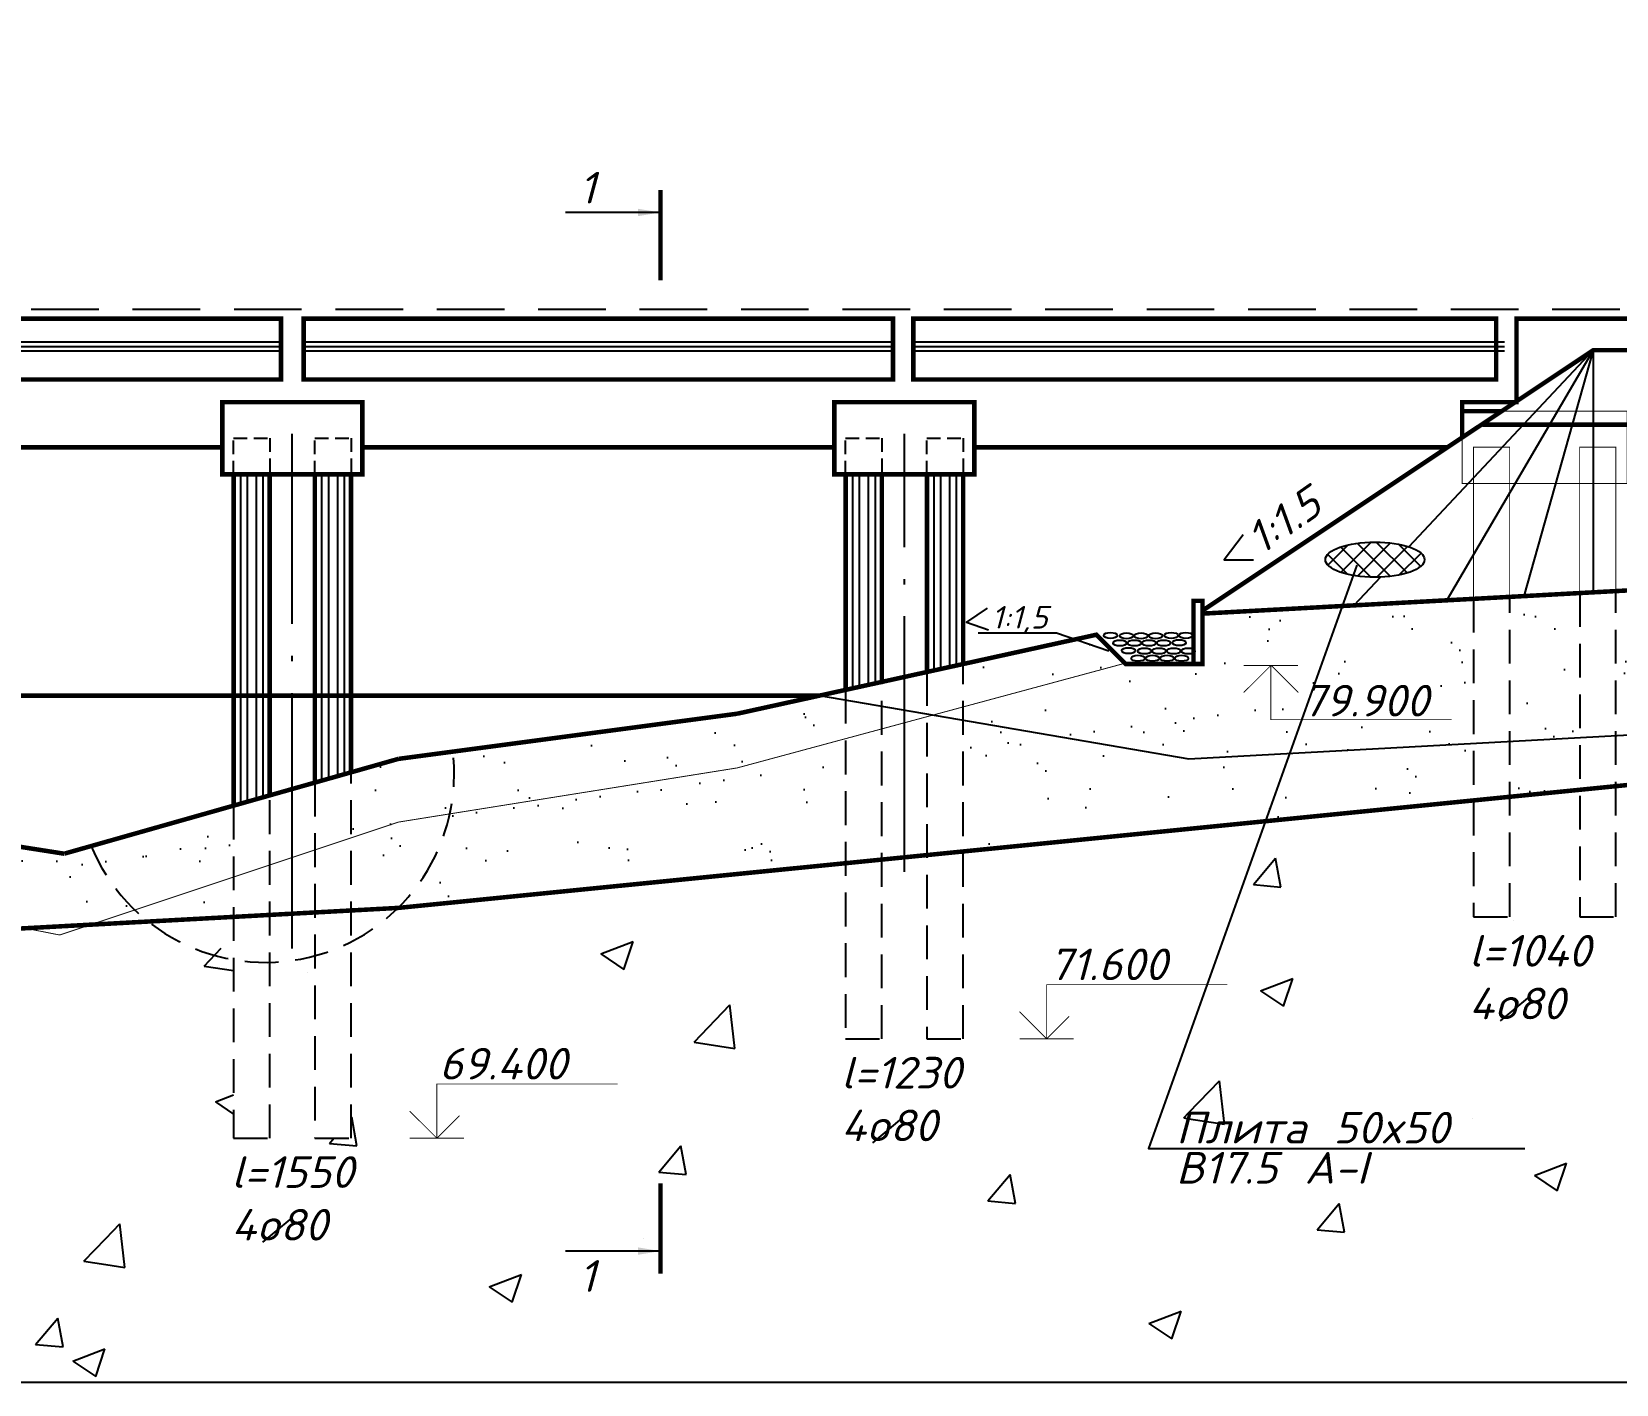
# Model space of a CAD drawing. Extents: x 107 to 891, y -110 to 307.
# Drawn here: x 441.9 to 617.3, y 125.8 to 275.5 of the extents above; entities that cross this region are included whole.
import ezdxf

# ---------------------------------------------------------------- set-up
doc = ezdxf.new("R2010")
doc.units = 0
doc.header["$LTSCALE"] = 1.178451
for name, pattern in [('ACAD_ISO04W100', [30.5, 24, -3, 0.5, -3]), ('DASHED2', [9.525, 6.35, -3.175]), ('HIDDEN', [9.525, 6.35, -3.175]), ('HIDDEN2', [4.7625, 3.175, -1.5875])]:
    doc.linetypes.add(name, pattern=pattern)
doc.layers.get('0').update_dxf_attribs({"linetype": 'CONTINUOUS'})
doc.layers.get('DEFPOINTS').update_dxf_attribs({"linetype": 'CONTINUOUS'})
doc.layers.add('columns', color=7, linetype='CONTINUOUS')
doc.layers.get('0').off()
doc.styles.add('RAZMER', font='txt.shx', dxfattribs={"oblique": 15, "height": 2.5})
doc.styles.get("Standard").update_dxf_attribs({"font": 'txt.shx', "oblique": 15})
doc.linetypes.add('ZIGZAG', pattern='A,0.75,-0.2,[131,ltypeshp.shx,S=0.2,R=180,X=0.2,Y=0],-0.2', length=1.15)
doc.dimstyles.new('ISO-25_WS', dxfattribs={"dimscale": 1.178451, "dimtxt": 2.5, "dimasz": 2.5, "dimexe": 1.25, "dimexo": 0.625, "dimtad": 1, "dimdec": 4, "dimdsep": 46, "dimtxsty": 'Standard', "dimcen": 2.5, "dimadec": 0, "dimazin": 0, "dimtfac": 1, "dimtdec": 4, "dimtmove": 0, "dimatfit": 3, "dimfxl": 1, "dimtolj": 1, "dimtzin": 0, "dimarcsym": 0})
pattern_1 = [(37.5, (0, 6), (-0.32001, 9.788265), [0, -7.7216, 0, -8.636, 0, -8.255]), (7.5, (0, 6), (8.99047, 14.3365), [0, -4.1656, 0, -6.9596, 0, -2.667]), (327.5, (-6.248, 6), (15.81985, 0.02874), [0, -2.54, 0, -9.144, 0, -11.938]), (317.5, (-6.248, 6), (15.27113, 4.45859), [0, -1.27, 0, -5.9944, 0, -6.858])]

# ---------------------------------------------------------------- blocks, each defined once
blk = doc.blocks.new('_OBLIQUE')
at = {"color": 0, "linetype": 'ByBlock'}
blk.add_line((-0.5, -0.5), (0.5, 0.5), dxfattribs=at)
blk = doc.blocks.new('*D9')
at = {"color": 0, "linetype": 'ByBlock'}
for p, q in [((404, 244.375), (404, 262.25)), ((469.5, 244.375), (469.5, 262.25)), ((404, 261), (469.5, 261))]:
    blk.add_line(p, q, dxfattribs=at)
at = {"layer": 'DEFPOINTS', "color": 0, "linetype": 'ByBlock'}
for p in [(469.5, 261), (404, 243.75), (469.5, 243.75)]:
    blk.add_point(p, dxfattribs=at)
at = {"color": 0, "linetype": 'ByBlock', "xscale": 2.5, "yscale": 2.5, "zscale": 2.5, "rotation": 180}
blk.add_blockref('_OBLIQUE', (404, 261), dxfattribs=at)
at = {"color": 0, "linetype": 'ByBlock', "xscale": 2.5, "yscale": 2.5, "zscale": 2.5}
blk.add_blockref('_OBLIQUE', (469.5, 261), dxfattribs=at)
at = {"color": 0, "linetype": 'ByBlock', "insert": (436.75, 262.875), "char_height": 2.5, "attachment_point": 5, "style": 'RAZMER'}
blk.add_mtext('\\A1;1350', dxfattribs=at)
blk = doc.blocks.new('*D10')
at = {"color": 0, "linetype": 'ByBlock'}
for p, q in [((472, 244.375), (472, 262.25)), ((537.25, 244.375), (537.25, 262.25)), ((472, 261), (537.25, 261))]:
    blk.add_line(p, q, dxfattribs=at)
at = {"layer": 'DEFPOINTS', "color": 0, "linetype": 'ByBlock'}
for p in [(537.25, 261), (472, 243.75), (537.25, 243.75)]:
    blk.add_point(p, dxfattribs=at)
at = {"color": 0, "linetype": 'ByBlock', "xscale": 2.5, "yscale": 2.5, "zscale": 2.5, "rotation": 180}
blk.add_blockref('_OBLIQUE', (472, 261), dxfattribs=at)
at = {"color": 0, "linetype": 'ByBlock', "xscale": 2.5, "yscale": 2.5, "zscale": 2.5}
blk.add_blockref('_OBLIQUE', (537.25, 261), dxfattribs=at)
at = {"color": 0, "linetype": 'ByBlock', "insert": (504.625, 262.875), "char_height": 2.5, "attachment_point": 5, "style": 'RAZMER'}
blk.add_mtext('\\A1;1350', dxfattribs=at)
blk = doc.blocks.new('*D11')
at = {"color": 0, "linetype": 'ByBlock'}
for p, q in [((539.5, 244.375), (539.5, 262.25)), ((604, 244.375), (604, 262.25)), ((539.5, 261), (604, 261))]:
    blk.add_line(p, q, dxfattribs=at)
at = {"layer": 'DEFPOINTS', "color": 0, "linetype": 'ByBlock'}
for p in [(604, 261), (539.5, 243.75), (604, 243.75)]:
    blk.add_point(p, dxfattribs=at)
at = {"color": 0, "linetype": 'ByBlock', "xscale": 2.5, "yscale": 2.5, "zscale": 2.5, "rotation": 180}
blk.add_blockref('_OBLIQUE', (539.5, 261), dxfattribs=at)
at = {"color": 0, "linetype": 'ByBlock', "xscale": 2.5, "yscale": 2.5, "zscale": 2.5}
blk.add_blockref('_OBLIQUE', (604, 261), dxfattribs=at)
at = {"color": 0, "linetype": 'ByBlock', "insert": (571.75, 262.875), "char_height": 2.5, "attachment_point": 5, "style": 'RAZMER'}
blk.add_mtext('\\A1;1350', dxfattribs=at)
blk = doc.blocks.new('*D12')
at = {"color": 0, "linetype": 'ByBlock'}
for p, q in [((606.25, 238.375), (606.25, 256.25)), ((623.75, 238.375), (623.75, 256.25)), ((606.25, 255), (623.75, 255))]:
    blk.add_line(p, q, dxfattribs=at)
at = {"layer": 'DEFPOINTS', "color": 0, "linetype": 'ByBlock'}
for p in [(623.75, 255), (606.25, 237.75), (623.75, 237.75)]:
    blk.add_point(p, dxfattribs=at)
at = {"color": 0, "linetype": 'ByBlock', "xscale": 2.5, "yscale": 2.5, "zscale": 2.5, "rotation": 180}
blk.add_blockref('_OBLIQUE', (606.25, 255), dxfattribs=at)
at = {"color": 0, "linetype": 'ByBlock', "xscale": 2.5, "yscale": 2.5, "zscale": 2.5}
blk.add_blockref('_OBLIQUE', (623.75, 255), dxfattribs=at)
at = {"color": 0, "linetype": 'ByBlock', "insert": (615, 256.875), "char_height": 2.5, "attachment_point": 5, "style": 'RAZMER'}
blk.add_mtext('\\A1;350', dxfattribs=at)
blk = doc.blocks.new('*D13')
at = {"color": 0, "linetype": 'ByBlock'}
for p, q in [((182, 238.375), (182, 267.25)), ((623.75, 238.375), (623.75, 267.25)), ((182, 266), (623.75, 266))]:
    blk.add_line(p, q, dxfattribs=at)
at = {"layer": 'DEFPOINTS', "color": 0, "linetype": 'ByBlock'}
for p in [(623.75, 266), (182, 237.75), (623.75, 237.75)]:
    blk.add_point(p, dxfattribs=at)
at = {"color": 0, "linetype": 'ByBlock', "xscale": 2.5, "yscale": 2.5, "zscale": 2.5, "rotation": 180}
blk.add_blockref('_OBLIQUE', (182, 266), dxfattribs=at)
at = {"color": 0, "linetype": 'ByBlock', "xscale": 2.5, "yscale": 2.5, "zscale": 2.5}
blk.add_blockref('_OBLIQUE', (623.75, 266), dxfattribs=at)
at = {"color": 0, "linetype": 'ByBlock', "insert": (402.875, 267.875), "char_height": 2.5, "attachment_point": 5, "style": 'RAZMER'}
blk.add_mtext('\\A1;8835', dxfattribs=at)
blk = doc.blocks.new('*D17')
at = {"color": 0, "linetype": 'ByBlock'}
for p, q in [((563, 198.875), (563, 192.75)), ((570.5, 198.875), (570.5, 192.75)), ((563, 194), (570.5, 194))]:
    blk.add_line(p, q, dxfattribs=at)
at = {"layer": 'DEFPOINTS', "color": 0, "linetype": 'ByBlock'}
for p in [(563, 199.5), (570.5, 199.5), (570.5, 194)]:
    blk.add_point(p, dxfattribs=at)
at = {"color": 0, "linetype": 'ByBlock', "xscale": 2.5, "yscale": 2.5, "zscale": 2.5, "rotation": 180}
blk.add_blockref('_OBLIQUE', (563, 194), dxfattribs=at)
at = {"color": 0, "linetype": 'ByBlock', "xscale": 2.5, "yscale": 2.5, "zscale": 2.5}
blk.add_blockref('_OBLIQUE', (570.5, 194), dxfattribs=at)
at = {"color": 0, "linetype": 'ByBlock', "insert": (566.75, 195.875), "char_height": 2.5, "attachment_point": 5, "style": 'RAZMER'}
blk.add_mtext('\\A1;150', dxfattribs=at)
blk = doc.blocks.new('*D18')
at = {"color": 0, "linetype": 'ByBlock'}
for p, q in [((570.5, 212.5), (559.94, 212.5)), ((570.5, 207.12), (570.5, 213.75)), ((571.5, 212.5), (570.5, 212.5)), ((571.5, 207.12), (571.5, 213.75)), ((571.5, 212.5), (574, 212.5))]:
    blk.add_line(p, q, dxfattribs=at)
at = {"layer": 'DEFPOINTS', "color": 0, "linetype": 'ByBlock'}
for p in [(570.5, 212.5), (570.5, 206.5), (571.5, 206.5)]:
    blk.add_point(p, dxfattribs=at)
at = {"color": 0, "linetype": 'ByBlock', "xscale": 2.5, "yscale": 2.5, "zscale": 2.5}
blk.add_blockref('_OBLIQUE', (570.5, 212.5), dxfattribs=at)
at = {"color": 0, "linetype": 'ByBlock', "xscale": 2.5, "yscale": 2.5, "zscale": 2.5, "rotation": 180}
blk.add_blockref('_OBLIQUE', (571.5, 212.5), dxfattribs=at)
at = {"color": 0, "linetype": 'ByBlock', "insert": (562.72, 214.38), "char_height": 2.5, "attachment_point": 5, "style": 'RAZMER'}
blk.add_mtext('\\A1;20', dxfattribs=at)
blk = doc.blocks.new('*D40')
at = {"color": 0, "linetype": 'ByBlock'}
for p, q in [((537.25, 244.38), (537.25, 262.29)), ((539.5, 244.38), (539.5, 262.29)), ((537.25, 261.04), (539.5, 261.04))]:
    blk.add_line(p, q, dxfattribs=at)
at = {"layer": 'DEFPOINTS', "color": 0, "linetype": 'ByBlock'}
for p in [(539.5, 261.04), (537.25, 243.75), (539.5, 243.75)]:
    blk.add_point(p, dxfattribs=at)
at = {"color": 0, "linetype": 'ByBlock', "xscale": 2.5, "yscale": 2.5, "zscale": 2.5, "rotation": 180}
blk.add_blockref('_OBLIQUE', (537.25, 261.04), dxfattribs=at)
at = {"color": 0, "linetype": 'ByBlock', "xscale": 2.5, "yscale": 2.5, "zscale": 2.5}
blk.add_blockref('_OBLIQUE', (539.5, 261.04), dxfattribs=at)
at = {"color": 0, "linetype": 'ByBlock', "insert": (538.38, 262.92), "char_height": 2.5, "attachment_point": 5, "style": 'RAZMER'}
blk.add_mtext('\\A1;5', dxfattribs=at)
blk = doc.blocks.new('*D41')
at = {"color": 0, "linetype": 'ByBlock'}
for p, q in [((469.5, 245), (469.5, 262.25)), ((472, 245), (472, 262.25)), ((472, 261), (469.5, 261))]:
    blk.add_line(p, q, dxfattribs=at)
at = {"layer": 'DEFPOINTS', "color": 0, "linetype": 'ByBlock'}
for p in [(469.5, 261), (469.5, 244.375), (472, 244.375)]:
    blk.add_point(p, dxfattribs=at)
at = {"color": 0, "linetype": 'ByBlock', "xscale": 2.5, "yscale": 2.5, "zscale": 2.5, "rotation": 180}
blk.add_blockref('_OBLIQUE', (469.5, 261), dxfattribs=at)
at = {"color": 0, "linetype": 'ByBlock', "xscale": 2.5, "yscale": 2.5, "zscale": 2.5}
blk.add_blockref('_OBLIQUE', (472, 261), dxfattribs=at)
at = {"color": 0, "linetype": 'ByBlock', "insert": (470.75, 262.875), "char_height": 2.5, "attachment_point": 5, "style": 'RAZMER'}
blk.add_mtext('\\A1;5', dxfattribs=at)
blk = doc.blocks.new('*D46')
at = {"color": 0, "linetype": 'ByBlock'}
for p, q in [((604, 245), (604, 262.31)), ((606.25, 245), (606.25, 262.31)), ((606.25, 261.06), (604, 261.06))]:
    blk.add_line(p, q, dxfattribs=at)
at = {"layer": 'DEFPOINTS', "color": 0, "linetype": 'ByBlock'}
for p in [(604, 261.06), (604, 244.38), (606.25, 244.38)]:
    blk.add_point(p, dxfattribs=at)
at = {"color": 0, "linetype": 'ByBlock', "xscale": 2.5, "yscale": 2.5, "zscale": 2.5, "rotation": 180}
blk.add_blockref('_OBLIQUE', (604, 261.06), dxfattribs=at)
at = {"color": 0, "linetype": 'ByBlock', "xscale": 2.5, "yscale": 2.5, "zscale": 2.5}
blk.add_blockref('_OBLIQUE', (606.25, 261.06), dxfattribs=at)
at = {"color": 0, "linetype": 'ByBlock', "insert": (605.12, 262.94), "char_height": 2.5, "attachment_point": 5, "style": 'RAZMER'}
blk.add_mtext('\\A1;5', dxfattribs=at)

msp = doc.modelspace()

# ---------------------------------------------------------------- hatches: boundary and pattern name
at = {"layer": 'columns'}
h = msp.add_hatch(dxfattribs=at)
h.set_pattern_fill('AR-SAND', color=256, scale=0.2, style=0)
h.set_pattern_definition(pattern_1)
h.paths.add_polyline_path([(477.25, 186.25), (482.5, 188), (482.5, 195), (477.25, 193.5101351)])
h.paths.add_polyline_path([(482.5, 188), (477.25, 186.25), (477.25, 178.2136364), (482.5, 178.5)])
h.paths.add_polyline_path([(482.5, 195), (482.5, 188), (520, 194), (520, 200)])
h.paths.add_polyline_path([(520, 182.25), (520, 194), (486.9893844, 188.7183015, -0.1646828178), (483.0182694, 178.5518269)])
h.paths.add_polyline_path([(486.9893844, 188.7183015), (482.5, 188), (482.5, 178.5), (483.0182694, 178.5518269, 0.1646828178)])
h.paths.add_polyline_path([(532, 183.45), (532, 197.24), (520, 194), (520, 182.25)])
h.paths.add_polyline_path([(532, 197.24), (532, 201.5022222), (529.0909091, 202), (520, 200), (520, 194)])
h.paths.add_polyline_path([(545, 184.75), (570, 187.25), (570, 195), (545, 199.2777778)])
h.paths.add_polyline_path([(570, 195), (570, 205.5), (563, 205.5), (562.9133858, 205.5866142), (545, 200.75), (545, 199.2777778)])
h.paths.add_polyline_path([(562.9133858, 205.5866142), (559.7540984, 208.7459016), (545, 205.5), (545, 200.75)])
h.paths.add_polyline_path([(601.5, 196.7181818), (601.5, 209.5618182), (571.5, 207.5981818), (571.5, 205.5), (570.5, 205.5), (570, 205.5), (570, 195)])
h.paths.add_polyline_path([(601.5, 209.5618182), (601.5, 212.7181818), (571.5, 211.0818182), (571.5, 207.5981818)])
h.paths.add_polyline_path([(601.5, 190.4), (601.5, 196.7181818), (570, 195), (570, 187.25)])
h.paths.add_polyline_path([(613.25, 210.3309091), (605.5, 209.8236364), (605.5, 196.9363636), (613.25, 197.3590909)])
h.paths.add_polyline_path([(613.25, 210.3309091), (613.25, 213.3590909), (605.5, 212.9363636), (605.5, 209.8236364)])
h.paths.add_polyline_path([(617.25, 213.5772727), (617.25, 210.5927273), (707.5, 216.5), (707.5, 218.5)])
h.paths.add_polyline_path([(617.25, 210.5927273), (617.25, 197.5772727), (707.5, 202.5), (707.5, 216.5)])
h.paths.add_polyline_path([(707.5, 201), (707.5, 202.5), (617.25, 197.5772727), (617.25, 191.975)])
h.paths.add_polyline_path([(613.25, 191.575), (613.25, 197.3590909), (605.5, 196.9363636), (605.5, 190.8)])
h = msp.add_hatch(dxfattribs=at)
h.set_pattern_fill('ANSI37', color=256, scale=0.5, style=0)
h.set_pattern_definition([(45, (0, 6), (-1.122532, 1.122532), []), (135, (0, 6), (-1.122532, -1.122532), [])])
edge = h.paths.add_edge_path()
edge.add_ellipse((590.5929134, 217.0633136), major_axis=(5.4890911, 0), ratio=0.3537259474, start_angle=0, end_angle=360)
h = msp.add_hatch(dxfattribs=at)
h.set_pattern_fill('AR-SAND', color=256, scale=0.2, style=0)
h.set_pattern_definition(pattern_1)
h.paths.add_polyline_path([(328.75, 180.1), (328.75, 188.1283784), (307.5, 191), (307.5, 183.5)])
h.paths.add_polyline_path([(320.0507805, 176.3225002, -0.0842200554), (318.3685181, 181.7610371), (307.5, 183.5), (307.5, 179)])
h.paths.add_polyline_path([(318.3685181, 181.7610371, 0.0842200554), (320.0507805, 176.3225002), (328.75, 174.4666667), (328.75, 180.1)])
h.paths.add_polyline_path([(345, 177.5), (341.75, 178.02), (341.75, 171.6933333), (345, 171)])
h.paths.add_polyline_path([(351.5265233, 179.0663656), (345, 177.5), (345, 171), (346.3056647, 171.0712181, 0.1431463278)])
h.paths.add_polyline_path([(345, 186.0980392), (344.5, 186), (341.75, 186.3716216), (341.75, 178.02), (345, 177.5)])
h.paths.add_polyline_path([(345, 177.5), (370, 183.5), (370, 191), (345, 186.0980392)])
h.paths.add_polyline_path([(370, 172.3636364), (370, 183.5), (351.5265233, 179.0663656, -0.1431463278), (346.3056647, 171.0712181)])
h.paths.add_polyline_path([(370, 191), (370, 183.5), (396.5, 181.8939394), (396.5, 189.675)])
h.paths.add_polyline_path([(370, 183.5), (370, 172.3636364), (391.406414, 173.5312589, -0.1551521128), (386.3322547, 182.5101664)])
h.paths.add_polyline_path([(386.3322547, 182.5101664, 0.1551521128), (391.406414, 173.5312589), (396.5, 173.8090909), (396.5, 181.8939394)])
h.paths.add_polyline_path([(403, 181.5), (400.5, 181.6515152), (400.5, 174.0272727), (403, 174.1636364)])
h.paths.add_polyline_path([(419.5, 180.5), (420, 180.4019608), (420, 188.5), (409.5, 189.025), (409.5, 181.1060606)])
h.paths.add_polyline_path([(415.859002, 174.8650365, 0.0967129532), (419.1023088, 180.5241025), (409.5, 181.1060606), (409.5, 174.5181818)])
h.paths.add_polyline_path([(415.859002, 174.8650365), (420, 175.0909091), (420, 180.4019608), (419.5, 180.5), (419.1023088, 180.5241025, -0.0967129532)])
h.paths.add_polyline_path([(441.1913229, 176.2467994), (445, 176.4545455), (445, 184.5784314), (420, 188.5), (420, 180.4019608)])
h.paths.add_polyline_path([(441.1913229, 176.2467994), (420, 180.4019608), (420, 175.0909091)])
h.paths.add_polyline_path([(445.5, 184.5), (445, 184.5784314), (445, 176.4545455), (448.423913, 176.6413043), (464.25, 181.9166667), (464.25, 189.8209459)])
h.paths.add_polyline_path([(456.3728006, 179.2909335, 0.0416095835), (458.2511247, 177.1773341), (464.25, 177.5045455), (464.25, 181.9166667)], flags=17)

# ---------------------------------------------------------------- linework, layer by layer
for p, q in [((555.3368388, 208.92446), (546.6549625, 208.92446)), ((561.1247587, 206.9133107), (555.3368388, 208.92446)), ((540.6976853, 184.2630363), (541, 184.2365872)), ((540.6988351, 184.2631406), (540.7508092, 184.3250809)), ((577.1357689, 181.0753235), (579.5847897, 183.9939528)), ((580.1718464, 180.80575), (579.5844908, 183.9900328)), ((577.1345025, 181.0752279), (580.170904, 180.8095772)), ((605.8839136, 177.1187912), (605.8839136, 177.1187912)), ((461.0023482, 172.0585717), (462.8946876, 174.0307961)), ((504.9192441, 173.3973055), (508.4761855, 174.7626874)), ((507.4460369, 171.6928458), (508.4760737, 174.7626452)), ((461.0027643, 172.0573185), (464.25, 171.5536913)), ((504.9190014, 173.3970498), (507.4459079, 171.6926299)), ((566.4192375, 171.9541067), (566.4192375, 171.9541067)), ((472.4674299, 171.2928413), (472.4674299, 171.2928413)), ((577.9255171, 169.3287844), (581.4824586, 170.6941663)), ((580.4521923, 167.6243962), (581.4822291, 170.6941956)), ((577.9251636, 169.3285638), (580.4520701, 167.6241438)), ((515.2181563, 163.6501061), (519.1748919, 167.7738749)), ((519.7362666, 162.9490232), (519.1750191, 167.773487)), ((519.5691063, 167.8233366), (519.5691063, 167.8233366)), ((515.2185802, 163.6487633), (519.7365648, 162.9480504)), ((570, 155.8315712), (573.3907001, 159.3654093)), ((573.952083, 154.5405696), (573.3908356, 159.3650334)), ((462.2357175, 157.0124962), (464.25, 155.6538455)), ((462.235947, 157.0127228), (464.25, 157.7858454)), ((477.25, 155.2594273), (477.3226726, 155.3460351)), ((477.9098107, 152.1585261), (477.3224551, 155.342809)), ((535, 152.5), (538, 155)), ((569.4339645, 155.2416406), (570, 155.8315712)), ((569.4343961, 155.2402082), (570, 155.1524863)), ((570, 155.1524863), (573.9523808, 154.5394952)), ((601.4031046, 155.1695659), (601.4031046, 155.1695659)), ((474.8736518, 152.4274057), (475.3541154, 153)), ((565.7725682, 153.5922512), (565.7725682, 153.5922512)), ((474.8726159, 152.4273246), (477.9090173, 152.1616739)), ((511.3105856, 149.2395886), (513.7596064, 152.1582179)), ((514.3465784, 148.9704693), (513.7592228, 152.1547521)), ((575.018251, 151.3607697), (575.018251, 151.3607697)), ((511.3094332, 149.2395162), (514.3458346, 148.9738655)), ((608.2484931, 148.8756807), (611.8054345, 150.2410626)), ((610.7750495, 147.171375), (611.8050863, 150.2411744)), ((547.7475194, 146.0517715), (550.1965402, 148.9704008)), ((549.3588396, 148.1086249), (549.3588396, 148.1086249)), ((550.7833461, 145.7824124), (550.1959905, 148.9666953)), ((608.2480418, 148.8755241), (610.7749484, 147.1711042)), ((547.7462505, 146.0517077), (550.7826519, 145.786057)), ((584.1844532, 142.8639544), (586.633474, 145.7825837)), ((587.2201138, 142.5943556), (586.6327582, 145.7786384)), ((467.5, 141.5), (470.5, 144)), ((450.0970935, 141.9021149), (451.643734, 143.5140467)), ((452.2050636, 138.6892728), (451.6438162, 143.5137365)), ((584.1830677, 142.8638993), (587.2194692, 142.5982486)), ((447.6869984, 139.390278), (450.0970935, 141.9021149)), ((509.6767036, 141.8646954), (509.6767036, 141.8646954)), ((447.6873047, 139.3894052), (450.0970935, 139.0156611)), ((450.0970935, 139.0156611), (452.2052894, 138.6886923)), ((492.5589229, 136.5596191), (496.1158644, 137.925001)), ((495.085596, 134.8552531), (496.1156327, 137.9250525)), ((492.5585957, 136.5594566), (495.0855023, 134.8550366)), ((493.269656, 136.1867392), (493.269656, 136.1867392)), ((565.565196, 132.4910981), (569.1221374, 133.85648)), ((568.0917514, 130.7868035), (569.1217881, 133.8566029)), ((442.3347605, 130.1551222), (444.7837813, 133.0737515)), ((445.3713332, 129.887416), (444.7839776, 133.0716988)), ((565.5647579, 132.4909705), (568.0916644, 130.7865506)), ((442.3341882, 130.1550383), (445.3705896, 129.8893876)), ((446.4600809, 128.3118751), (448.9869874, 126.6074551)), ((446.4601732, 128.3120786), (450.0171146, 129.6774605)), ((448.9870805, 126.6075808), (450.0171173, 129.6773802)), ((107.5, 126), (707.5, 126))]:
    msp.add_line(p, q, dxfattribs=at)
for points, const_width in [([(511.5, 248), (511.5, 258)], 0.5), ([(600.25, 233.5), (600.25, 234.5), (606.25, 234.5), (606.25, 243.75), (623.75, 243.75), (623.75, 240.372815)], 0.5), ([(571.5, 211.4166667), (614.75, 240.25), (707.5, 240.25), (707.5, 126)], 0.5), ([(600.25, 230.5833333), (600.25, 233.5), (604.625, 233.5)], 0.5), ([(602.5, 232), (633.75, 232), (633.75, 214.4772727)], 0.5), ([(410.75, 229.5), (463, 229.5)], 0.5), ([(478.5, 229.5), (530.75, 229.5)], 0.5), ([(546.25, 229.5), (598.625, 229.5)], 0.5), ([(464.25, 226.5), (464.25, 189.8209459)], 0.5), ([(468.25, 226.5), (468.25, 190.9560811)], 0.5), ([(473.25, 226.5), (473.25, 192.375)], 0.5), ([(477.25, 226.5), (477.25, 193.5101351)], 0.5), ([(532, 226.5), (532, 202.64)], 0.5), ([(536, 226.5), (536, 203.52)], 0.5), ([(541, 226.5), (541, 204.62)], 0.5), ([(545, 226.5), (545, 205.5)], 0.5), ([(571.5, 211.0818182), (707.5, 218.5)], 0.5), ([(576.0622565, 205.3396227), (582.0622565, 205.3396227)], 0.1), ([(579.0622565, 205.3396227), (576.0622565, 202.3396227)], 0.1), ([(579.0622565, 205.3396227), (579.0622565, 199.3396227), (599.0622565, 199.3396227)], 0.1), ([(579.1052759, 205.3396227), (582.1052759, 202.3396227)], 0.1), ([(277.55, 202), (529.0909091, 202)], 0.5), ([(482.5, 178.5), (707.5, 201)], 0.5), ([(482.5, 195), (520, 200)], 0.5), ([(445.5, 184.5), (482.5, 195)], 0.5), ([(420, 188.5), (445.5, 184.5)], 0.5), ([(345, 171), (482.5, 178.5)], 0.5), ([(554.25, 164), (554.25, 170), (574.25, 170)], 0.1), ([(554.25, 164), (551.25, 167)], 0.1), ([(554.25, 164), (556.75, 166.5)], 0.1), ([(551.25, 164), (557.25, 164)], 0.1), ([(486.75, 153), (486.75, 159), (506.75, 159)], 0.1), ([(486.75, 153), (483.75, 156)], 0.1), ([(486.75, 153), (489.25, 155.5)], 0.1), ([(483.75, 153), (489.75, 153)], 0.1), ([(511.5, 138), (511.5, 148)], 0.5)]:
    msp.add_lwpolyline(points, dxfattribs=dict(at, const_width=const_width))
at = {"layer": 'columns', "linetype": 'HIDDEN'}
msp.add_lwpolyline([(707.5, 244.75), (107.5, 244.75)], dxfattribs=at)
at = {"layer": 'columns', "const_width": 0.5}
for points in [[(404, 237), (469.5, 237), (469.5, 243.75), (404, 243.75)], [(472, 237), (537.25, 237), (537.25, 243.75), (472, 243.75)], [(539.5, 237), (604, 237), (604, 243.75), (539.5, 243.75)], [(463, 234.5), (478.5, 234.5), (478.5, 226.5), (463, 226.5)], [(530.75, 234.5), (546.25, 234.5), (546.25, 226.5), (530.75, 226.5)], [(570.5, 212.5), (571.5, 212.5), (571.5, 205.5), (570.5, 205.5)]]:
    msp.add_lwpolyline(points, close=True, dxfattribs=at)
at = {"layer": 'columns'}
for points in [[(404, 241.1628697), (469.4240914, 241.1628697)], [(404, 240.6628697), (469.4240914, 240.6628697)], [(472.0188997, 241.1628697), (537.25, 241.1628697)], [(472.0188997, 240.6628697), (537.25, 240.6628697)], [(539.5, 241.1628697), (604.9364656, 241.1628697)], [(539.5, 240.6628697), (604.9364656, 240.6628697)], [(404, 240.1628697), (469.4240914, 240.1628697)], [(472.0188997, 240.1628697), (537.25, 240.1628697)], [(539.5, 240.1628697), (604.9364656, 240.1628697)], [(614.75, 240.25), (594.3326688, 218.4845856)], [(614.75, 240.25), (598.5273885, 212.5560394)], [(614.75, 240.25), (607.0608235, 213.0214995)], [(614.75, 240.25), (614.75, 213.4409091)], [(465, 226.5), (465, 190.0337838)], [(465.75, 226.5), (465.75, 190.2466216)], [(466.75, 226.5), (466.75, 190.5304054)], [(467.5, 226.5), (467.5, 190.7432432)], [(474, 226.5), (474, 192.5878378)], [(474.75, 226.5), (474.75, 192.8006757)], [(475.75, 226.5), (475.75, 193.0844595)], [(476.5, 226.5), (476.5, 193.2972973)], [(532.75, 226.5), (532.75, 202.805)], [(533.5, 226.5), (533.5, 202.97)], [(534.5, 226.5), (534.5, 203.19)], [(535.25, 226.5), (535.25, 203.355)], [(541.75, 226.5), (541.75, 204.785)], [(542.5, 226.5), (542.5, 204.95)], [(543.5, 226.5), (543.5, 205.17)], [(544.25, 226.5), (544.25, 205.335)], [(575.9937787, 219.8010224), (573.9154292, 217.0326913), (577.1484204, 217.0326913)], [(588.5654361, 216.4637407), (565.5287188, 151.8650595), (607.16134, 151.8650595)], [(591.1888157, 215.1331552), (588.2452095, 211.9951932)], [(547.6716879, 211.6815289), (545.3614909, 210.1543637), (547.7974848, 209.285248)], [(604.5, 166), (607.5, 168.5)]]:
    msp.add_lwpolyline(points, dxfattribs=at)
at = {"layer": 'columns', "linetype": 'HIDDEN2', "const_width": 0.1}
for points in [[(604.625, 233.5), (618.5, 233.5), (618.5, 225.5), (600.25, 225.5), (600.25, 230.5833333)], [(601.5, 212.7181818), (601.5, 225.5)], [(605.5, 212.9363636), (605.5, 225.5)], [(613.25, 213.3590909), (613.25, 225.5)], [(617.25, 213.5772727), (617.25, 225.5)]]:
    msp.add_lwpolyline(points, dxfattribs=at)
at = {"layer": 'columns', "linetype": 'DASHED2', "ltscale": 0.2}
for points in [[(464.25, 226.5), (464.25, 230.5), (468.25, 230.5), (468.25, 226.5)], [(473.25, 226.5), (473.25, 230.5), (477.25, 230.5), (477.25, 226.5)], [(532, 226.5), (532, 230.5), (536, 230.5), (536, 226.5)], [(541, 226.5), (541, 230.5), (545, 230.5), (545, 226.5)]]:
    msp.add_lwpolyline(points, dxfattribs=at)
at = {"layer": 'columns', "linetype": 'ACAD_ISO04W100'}
for points in [[(470.75, 174), (470.75, 231)], [(538.5, 182.5), (538.5, 231)]]:
    msp.add_lwpolyline(points, dxfattribs=at)
at = {"layer": 'columns', "linetype": 'DASHED2', "ltscale": 0.2, "const_width": 0.1}
for points in [[(601.5, 225.5), (601.5, 229.5), (605.5, 229.5), (605.5, 225.5)], [(613.25, 225.5), (613.25, 229.5), (617.25, 229.5), (617.25, 225.5)]]:
    msp.add_lwpolyline(points, dxfattribs=at)
at = {"layer": 'columns', "linetype": 'HIDDEN2'}
for points in [[(601.5, 212.7181818), (601.5, 177.5), (605.5, 177.5), (605.5, 212.9363636)], [(613.25, 213.3590909), (613.25, 177.5), (617.25, 177.5), (617.25, 213.5772727)], [(541, 204.62), (541, 164), (545, 164), (545, 205.5)], [(532, 202.64), (532, 164), (536, 164), (536, 203.52)], [(473.25, 192.375), (473.25, 153), (477.25, 153), (477.25, 193.5101351)], [(464.25, 189.8209459), (464.25, 153), (468.25, 153), (468.25, 190.9560811)]]:
    msp.add_lwpolyline(points, dxfattribs=at)
at = {"layer": 'columns'}
msp.add_lwpolyline([(570.5, 205.5, 0.5, 0.5, 0), (563, 205.5, 0.5, 0.5, 0), (559.7540984, 208.7459016, 0.5, 0.5, 0), (520, 200, 0, 0, 0)], format="xyseb", dxfattribs=at)
at = {"layer": 'columns', "linetype": 'HIDDEN2', "ltscale": 0.7, "const_width": 0.1}
msp.add_lwpolyline([(242.6711852, 205.0589156), (282.5, 195.5), (307.5, 183.5), (345, 177.5), (370, 183.5), (419.5, 180.5), (445, 175.5), (482.5, 188), (520, 194), (562.9133858, 205.5866142)], dxfattribs=at)
at = {"layer": 'columns', "linetype": 'ZIGZAG', "ltscale": 5}
for points in [[(529.0909091, 202), (570, 195)], [(570, 195), (707.5, 202.5)]]:
    msp.add_lwpolyline(points, dxfattribs=at)
at = {"layer": 'columns', "linetype": 'HIDDEN2'}
msp.add_lwpolyline([(448.4227412, 185.4922865, 0.8597319586), (488.5935612, 195.1335283)], format="xyb", dxfattribs=at)
at = {"layer": 'columns'}
for centre, major_axis, ratio in [((590.5929134, 217.0633136), (5.4890911, 0), 0.3537259474), ((561.3157804, 208.6702233), (0.7489521, 0), 0.4354209719), ((563.0825416, 208.631859), (0.7489521, 0), 0.4354209719), ((564.6956687, 208.631859), (0.7489521, 0), 0.4354209719), ((566.3087959, 208.631859), (0.7489521, 0), 0.4354209719), ((568.037146, 208.6702233), (0.7489521, 0), 0.4354209719), ((569.6502731, 208.6702233), (0.7489521, 0), 0.4354209719), ((562.3527925, 207.8261783), (0.7489521, 0), 0.4354209719), ((563.3129876, 206.9821274), (0.7489521, 0), 0.4354209719), ((563.9659197, 207.8261783), (0.7489521, 0), 0.4354209719), ((565.0797488, 206.9437631), (0.7489521, 0), 0.4354209719), ((565.5790468, 207.8261783), (0.7489521, 0), 0.4354209719), ((566.6928759, 206.9437631), (0.7489521, 0), 0.4354209719), ((567.1921739, 207.8261783), (0.7489521, 0), 0.4354209719), ((568.306003, 206.9437631), (0.7489521, 0), 0.4354209719), ((568.920524, 207.8645426), (0.7489521, 0), 0.4354209719), ((569.9191302, 206.9437631), (0.7489521, 0), 0.4354209719), ((564.3499997, 206.1380824), (0.7489521, 0), 0.4354209719), ((565.9631268, 206.1380824), (0.7489521, 0), 0.4354209719), ((567.576254, 206.1380824), (0.7489521, 0), 0.4354209719), ((569.1893811, 206.1380824), (0.7489521, 0), 0.4354209719)]:
    msp.add_ellipse(centre, major_axis=major_axis, ratio=ratio, dxfattribs=at)

# ---------------------------------------------------------------- texts
at = {"layer": 'columns', "oblique": 15}
for s, height, p in [('1', 3.5, (502.5, 256.5)), ('1:1,5', 2.5, (548.1397342, 209.4272474)), ('79.900', 3.5, (582.5279434, 199.6974306)), ('l=1040', 3.5, (601, 172)), ('71.600', 3.5, (554.5, 170.5)), ('4o80', 3.5, (601, 166.1666667)), ('69.400', 3.5, (487, 159.5)), ('l=1230', 3.5, (531.5, 158.5)), ('4o80', 3.5, (531.5, 152.6666667)), ('Плита 50x50', 3.5, (568.5817772, 152.4195539)), ('l=1550', 3.5, (464, 147.5)), ('B17.5 A-I', 3.5, (568.5817772, 147.9724594)), ('4o80', 3.5, (464, 141.6666667)), ('1', 3.5, (502.5, 136))]:
    msp.add_text(s, height=height, dxfattribs=at).set_placement(p)
msp.add_text('1:1.5', height=3.5, rotation=35, dxfattribs=at).set_placement((578, 217.5))

# ---------------------------------------------------------------- dimensions: what is measured, and where the dimension line sits
at = {"layer": 'columns'}
for base, p1, p2, picture, middle in [((623.75, 272), (182, 243.75), (623.75, 243.75), '*D13', (402.875, 273.875)), ((623.75, 261), (606.25, 243.75), (623.75, 243.75), '*D12', (615, 262.875)), ((570.5, 218.5), (571.5, 212.5), (570.5, 212.5), '*D18', (562.7208863, 220.375)), ((570.5, 200), (563, 205.5), (570.5, 205.5), '*D17', (566.75, 201.875))]:
    dim = msp.add_linear_dim(base=base, p1=p1, p2=p2, dimstyle='ISO-25_WS', override={"dimscale": 1, "dimtxt": 2, "dimlfac": 20, "dimtxsty": 'RAZMER', "dimblk1": 'OBLIQUE', "dimblk2": 'OBLIQUE', "dimsah": 1}, dxfattribs=at)
    dim.commit()
    dim.dimension.update_dxf_attribs({"geometry": picture, "text_midpoint": middle, "insert": (0, 6)})
for base, p1, p2, override, picture, middle in [((469.5, 261), (404, 243.75), (469.5, 243.75), {"dimscale": 1, "dimtxt": 2, "dimdec": 0, "dimlfac": 20.61, "dimtxsty": 'RAZMER', "dimblk1": 'OBLIQUE', "dimblk2": 'OBLIQUE', "dimsah": 1}, '*D9', (436.75, 262.875)), ((537.25, 261), (472, 243.75), (537.25, 243.75), {"dimscale": 1, "dimtxt": 2, "dimdec": 0, "dimlfac": 20.69, "dimtxsty": 'RAZMER', "dimblk1": 'OBLIQUE', "dimblk2": 'OBLIQUE', "dimsah": 1}, '*D10', (504.625, 262.875)), ((604, 261), (539.5, 243.75), (604, 243.75), {"dimscale": 1, "dimtxt": 2, "dimdec": 0, "dimlfac": 20.93, "dimtxsty": 'RAZMER', "dimblk1": 'OBLIQUE', "dimblk2": 'OBLIQUE', "dimsah": 1}, '*D11', (571.75, 262.875))]:
    dim = msp.add_linear_dim(base=base, p1=p1, p2=p2, dimstyle='ISO-25_WS', override=override, dxfattribs=at)
    dim.commit()
    dim.dimension.update_dxf_attribs({"geometry": picture, "text_midpoint": middle})
for base, p1, p2, override, picture, middle in [((469.5, 261), (472, 244.375), (469.5, 244.375), {"dimscale": 1, "dimtxt": 2, "dimdec": 0, "dimlfac": 2.1, "dimtxsty": 'RAZMER', "dimblk1": 'OBLIQUE', "dimblk2": 'OBLIQUE', "dimsah": 1}, '*D41', (470.75, 261)), ((539.5, 261.042597), (537.25, 243.75), (539.5, 243.75), {"dimscale": 1, "dimtxt": 2, "dimdec": 0, "dimlfac": 2.3, "dimtxsty": 'RAZMER', "dimblk1": 'OBLIQUE', "dimblk2": 'OBLIQUE', "dimsah": 1}, '*D40', (538.375, 261.042597)), ((604, 261.0622375), (606.25, 244.375), (604, 244.375), {"dimscale": 1, "dimtxt": 2, "dimdec": 0, "dimlfac": 2.1, "dimtxsty": 'RAZMER', "dimblk1": 'OBLIQUE', "dimblk2": 'OBLIQUE', "dimsah": 1}, '*D46', (605.125, 261.0622375))]:
    dim = msp.add_linear_dim(base=base, p1=p1, p2=p2, dimstyle='ISO-25_WS', override=override, dxfattribs=at)
    dim.commit()
    dim.dimension.update_dxf_attribs({"geometry": picture, "text_midpoint": middle, "dimtype": 160})

# ---------------------------------------------------------------- leaders
for points in [[(511.5, 255.5), (501, 255.5)], [(511.5, 140.5), (501, 140.5)]]:
    msp.add_leader(points, dimstyle='ISO-25_WS', override={"dimscale": 1, "dimtxt": 2, "dimlfac": 20, "dimtxsty": 'RAZMER'}, dxfattribs=at)

doc.saveas('drawing.dxf')
